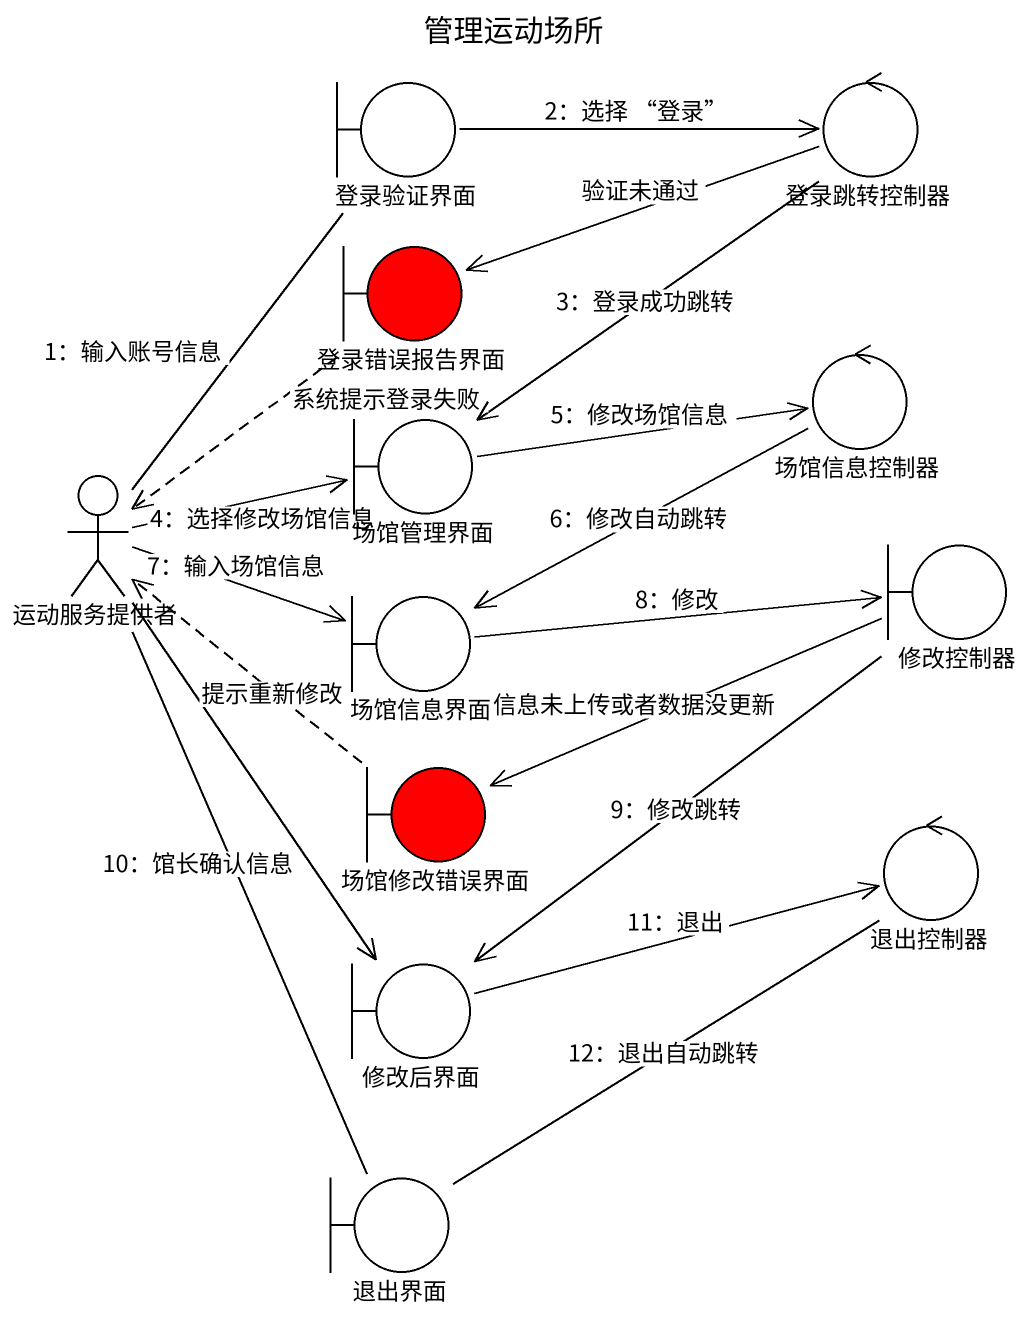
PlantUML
@startuml
title 管理运动场所
boundary 登录验证界面
control 登录跳转控制器
boundary 登录错误报告界面 #FF0000
control 场馆信息控制器
boundary 场馆管理界面
actor 运动服务提供者
boundary 修改控制器
boundary 场馆信息界面
boundary 场馆修改错误界面 #FF0000
control 退出控制器
boundary 修改后界面
boundary 退出界面
登录验证界面 -right-> 登录跳转控制器 : 2：选择 “登录”
登录跳转控制器 -left-> 登录错误报告界面 : 验证未通过
登录跳转控制器 --> 场馆管理界面 : 3：登录成功跳转
登录错误报告界面 ..> 运动服务提供者 : 系统提示登录失败
场馆信息控制器 -left-> 场馆信息界面 : 6：修改自动跳转
场馆管理界面 -right-> 场馆信息控制器 : 5：修改场馆信息
运动服务提供者 -up- 登录验证界面 : 1：输入账号信息
运动服务提供者 -right-> 场馆管理界面 : 4：选择修改场馆信息
运动服务提供者 -right-> 场馆信息界面 : 7：输入场馆信息
运动服务提供者 --> 修改后界面 : 10：馆长确认信息
运动服务提供者 -- 退出界面
修改控制器 -left-> 场馆修改错误界面 : 信息未上传或者数据没更新
修改控制器 --> 修改后界面 : 9：修改跳转
场馆信息界面 -right-> 修改控制器 : 8：修改
场馆修改错误界面 .up.> 运动服务提供者 : 提示重新修改
退出控制器 -- 退出界面 : 12：退出自动跳转
修改后界面 -right-> 退出控制器 : 11：退出
@enduml
